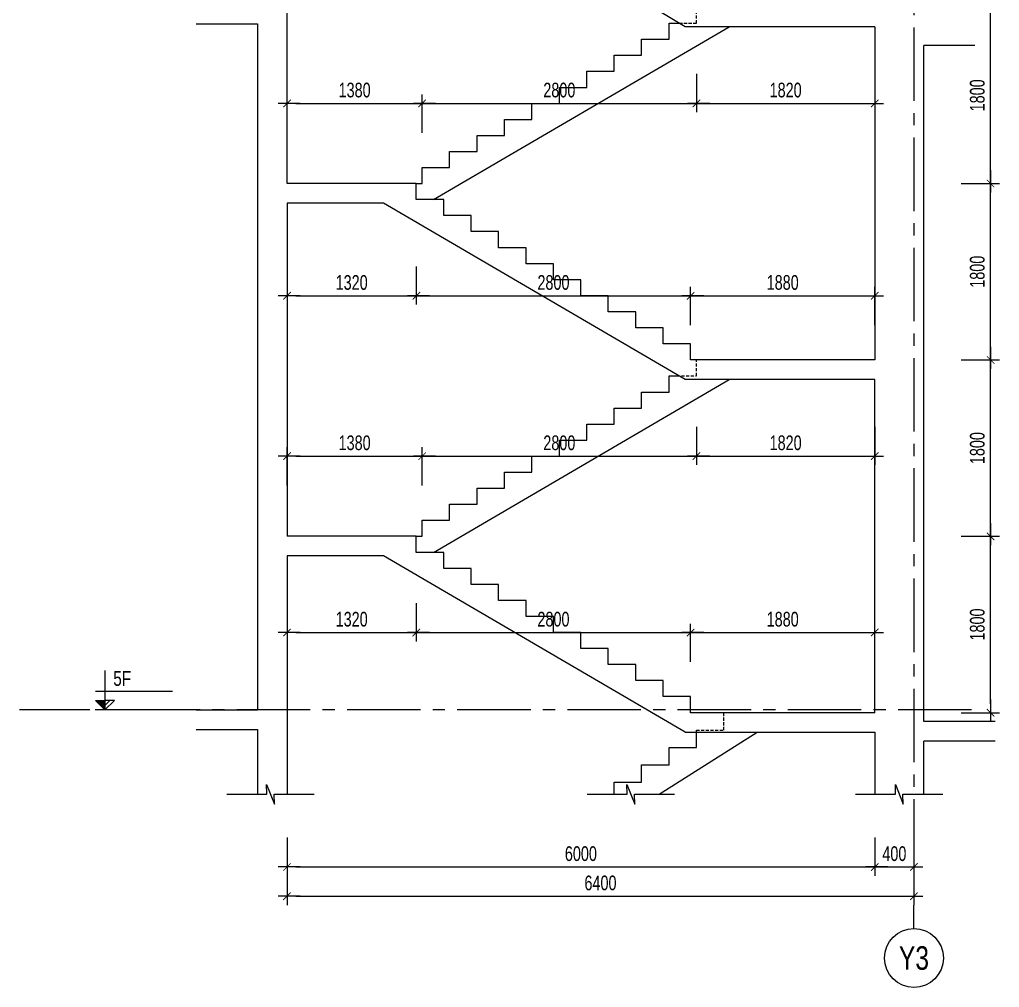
# Model space of a CAD drawing. Header units: millimetres. Extents: x -179076 to 254975, y -18667 to 296191.
# Drawn here: x 12497 to 22499, y 91944 to 101821 of the extents above; entities that cross this region are included whole.
import ezdxf
from ezdxf.enums import TextEntityAlignment as Align

# ---------------------------------------------------------------- set-up
doc = ezdxf.new("R2010")
doc.units = ezdxf.units.MM
doc.linetypes.add('CENTER2', pattern=[1.125, 0.75, -0.125, 0.125, -0.125])
doc.linetypes.add('HIDDEN2', pattern=[4.762499999999999, 3.175, -1.5875])
doc.layers.get('Defpoints').update_dxf_attribs({"color": 151, "lineweight": 9})
for name, color, linetype, lineweight in [('NDC_S_ANNO', 7, 'Continuous', 20), ('NDC_S_AXIS', 5, 'CENTER2', 13), ('NDC_S_CONTINUOUS', 3, 'Continuous', 20), ('NDC_S_DIM', 1, 'Continuous', 15), ('NDC_S_HIDDEN', 8, 'HIDDEN2', 13), ('NDC_S_SLAB', 2, 'Continuous', 20), ('NDC_S_SYMBOL', 1, 'Continuous', 15), ('NDC_S_TEXT SYMBOL', 7, 'Continuous', 20), ('NDC_S_VN TEXT', 7, 'Continuous', 20)]:
    doc.layers.add(name, color=color, linetype=linetype, lineweight=lineweight)
doc.styles.add('NDC_ANNO', font='', dxfattribs={"width": 0.8})
doc.styles.add('NDC_DIM', font='', dxfattribs={"width": 0.75})
doc.styles.get('NDC_ANNO').set_extended_font_data('Dotum')
doc.styles.get('NDC_DIM').set_extended_font_data('Dotum')
doc.dimstyles.new('NDC_dim_60', dxfattribs={"dimscale": 60, "dimtxt": 2.5, "dimasz": 1.5, "dimexe": 1.5, "dimexo": 2.5, "dimgap": 1, "dimtad": 1, "dimdec": 0, "dimzin": 0, "dimdsep": 46, "dimtxsty": 'NDC_DIM', "dimblk": 'DIMMARK', "dimcen": 0.09, "dimdle": 1.2, "dimclrd": 1, "dimclre": 1, "dimclrt": 3, "dimadec": 0, "dimazin": 0, "dimtfac": 1, "dimtdec": 0, "dimtix": 1, "dimtofl": 0, "dimtmove": 0, "dimatfit": 3, "dimfxl": 5, "dimfxlon": 1, "dimtolj": 1, "dimtzin": 0, "dimarcsym": 0})

# ---------------------------------------------------------------- blocks, each defined once
blk = doc.blocks.new('DIMMARK')
at = {"layer": 'NDC_S_DIM', "color": 1}
blk.add_line((-1.5, 0), (1, 0), dxfattribs=at)
at = {"layer": 'NDC_S_DIM', "color": 2, "const_width": 0.1}
blk.add_lwpolyline([(-0.4242640687119285, -0.4242640687119285), (0.4242640687119285, 0.4242640687119285)], dxfattribs=at)
blk = doc.blocks.new('*D2836')
at = {"layer": 'Defpoints', "color": 0, "transparency": 16777216}
for p in [(15227.01096714154, 96347.4164556198), (16547.01096714276, 96383.7800919839), (16547.01096714276, 95565.59827380447)]:
    blk.add_point(p, dxfattribs=at)
at = {"layer": 'NDC_S_DIM', "color": 1, "lineweight": -2, "transparency": 16777216}
for p, q in [((15227.01096714154, 95865.59827380447), (15227.01096714154, 95475.59827380447)), ((16547.01096714276, 95865.59827380447), (16547.01096714276, 95475.59827380447)), ((15317.01096714154, 95565.59827380447), (16457.01096714276, 95565.59827380447))]:
    blk.add_line(p, q, dxfattribs=at)
at = {"layer": 'NDC_S_DIM', "color": 1, "lineweight": -2, "transparency": 16777216, "xscale": 90, "yscale": 90, "zscale": 90, "rotation": 180}
blk.add_blockref('DIMMARK', (15227.01096714154, 95565.59827380447), dxfattribs=at)
at = {"layer": 'NDC_S_DIM', "color": 1, "lineweight": -2, "transparency": 16777216, "xscale": 90, "yscale": 90, "zscale": 90}
blk.add_blockref('DIMMARK', (16547.01096714276, 95565.59827380447), dxfattribs=at)
at = {"layer": 'NDC_S_DIM', "color": 3, "transparency": 16777216, "insert": (15887.01096714215, 95700.7000377122), "char_height": 150, "attachment_point": 5, "style": 'NDC_DIM'}
blk.add_mtext('\\A1;1320', dxfattribs=at)
blk = doc.blocks.new('*D2837')
at = {"layer": 'Defpoints', "color": 0, "transparency": 16777216}
for p in [(16547.01096714276, 96383.7800919839), (19347.0109671416, 95565.59827380447), (19347.0109671416, 94747.41645562503)]:
    blk.add_point(p, dxfattribs=at)
at = {"layer": 'NDC_S_DIM', "color": 1, "lineweight": -2, "transparency": 16777216}
for p, q in [((16547.01096714276, 95865.59827380447), (16547.01096714276, 95475.59827380447)), ((19347.0109671416, 95265.59827380447), (19347.0109671416, 95655.59827380447)), ((16637.01096714276, 95565.59827380447), (19257.0109671416, 95565.59827380447))]:
    blk.add_line(p, q, dxfattribs=at)
at = {"layer": 'NDC_S_DIM', "color": 1, "lineweight": -2, "transparency": 16777216, "xscale": 90, "yscale": 90, "zscale": 90, "rotation": 180}
blk.add_blockref('DIMMARK', (16547.01096714276, 95565.59827380447), dxfattribs=at)
at = {"layer": 'NDC_S_DIM', "color": 1, "lineweight": -2, "transparency": 16777216, "xscale": 90, "yscale": 90, "zscale": 90}
blk.add_blockref('DIMMARK', (19347.0109671416, 95565.59827380447), dxfattribs=at)
at = {"layer": 'NDC_S_DIM', "color": 3, "transparency": 16777216, "insert": (17947.01096714218, 95700.7000377122), "char_height": 150, "attachment_point": 5, "style": 'NDC_DIM'}
blk.add_mtext('\\A1;2800', dxfattribs=at)
blk = doc.blocks.new('*D2838')
at = {"layer": 'Defpoints', "color": 0, "transparency": 16777216}
for p in [(21227.01096710359, 95565.59827380447), (19347.0109671416, 94747.41645562503), (21227.01096710359, 94747.41645562503)]:
    blk.add_point(p, dxfattribs=at)
at = {"layer": 'NDC_S_DIM', "color": 1, "lineweight": -2, "transparency": 16777216}
for p, q in [((19347.0109671416, 95265.59827380447), (19347.0109671416, 95655.59827380447)), ((21227.01096710359, 95265.59827380447), (21227.01096710359, 95655.59827380447)), ((19437.0109671416, 95565.59827380447), (21137.01096710359, 95565.59827380447))]:
    blk.add_line(p, q, dxfattribs=at)
at = {"layer": 'NDC_S_DIM', "color": 1, "lineweight": -2, "transparency": 16777216, "xscale": 90, "yscale": 90, "zscale": 90, "rotation": 180}
blk.add_blockref('DIMMARK', (19347.0109671416, 95565.59827380447), dxfattribs=at)
at = {"layer": 'NDC_S_DIM', "color": 1, "lineweight": -2, "transparency": 16777216, "xscale": 90, "yscale": 90, "zscale": 90}
blk.add_blockref('DIMMARK', (21227.01096710359, 95565.59827380447), dxfattribs=at)
at = {"layer": 'NDC_S_DIM', "color": 3, "transparency": 16777216, "insert": (20287.01096712259, 95700.7000377122), "char_height": 150, "attachment_point": 5, "style": 'NDC_DIM'}
blk.add_mtext('\\A1;1880', dxfattribs=at)
blk = doc.blocks.new('*D2839')
at = {"layer": 'Defpoints', "color": 0, "transparency": 16777216}
for p in [(16607.01096714276, 97365.59827379958), (15227.01096714154, 96547.4164556198), (16607.01096714276, 96547.4164556198)]:
    blk.add_point(p, dxfattribs=at)
at = {"layer": 'NDC_S_DIM', "color": 1, "lineweight": -2, "transparency": 16777216}
for p, q in [((15227.01096714154, 97065.59827379958), (15227.01096714154, 97455.59827379958)), ((16607.01096714276, 97065.59827379958), (16607.01096714276, 97455.59827379958)), ((15317.01096714154, 97365.59827379958), (16517.01096714276, 97365.59827379958))]:
    blk.add_line(p, q, dxfattribs=at)
at = {"layer": 'NDC_S_DIM', "color": 1, "lineweight": -2, "transparency": 16777216, "xscale": 90, "yscale": 90, "zscale": 90, "rotation": 180}
blk.add_blockref('DIMMARK', (15227.01096714154, 97365.59827379958), dxfattribs=at)
at = {"layer": 'NDC_S_DIM', "color": 1, "lineweight": -2, "transparency": 16777216, "xscale": 90, "yscale": 90, "zscale": 90}
blk.add_blockref('DIMMARK', (16607.01096714276, 97365.59827379958), dxfattribs=at)
at = {"layer": 'NDC_S_DIM', "color": 3, "transparency": 16777216, "insert": (15917.01096714215, 97500.70003770731), "char_height": 150, "attachment_point": 5, "style": 'NDC_DIM'}
blk.add_mtext('\\A1;1380', dxfattribs=at)
blk = doc.blocks.new('*D2840')
at = {"layer": 'Defpoints', "color": 0, "transparency": 16777216}
for p in [(19407.01096714171, 98183.78009197902), (19407.01096714171, 97365.59827379958), (16607.01096714276, 96547.4164556198)]:
    blk.add_point(p, dxfattribs=at)
at = {"layer": 'NDC_S_DIM', "color": 1, "lineweight": -2, "transparency": 16777216}
for p, q in [((19407.01096714171, 97665.59827379958), (19407.01096714171, 97275.59827379958)), ((16607.01096714276, 97065.59827379958), (16607.01096714276, 97455.59827379958)), ((16697.01096714276, 97365.59827379958), (19317.01096714171, 97365.59827379958))]:
    blk.add_line(p, q, dxfattribs=at)
at = {"layer": 'NDC_S_DIM', "color": 1, "lineweight": -2, "transparency": 16777216, "xscale": 90, "yscale": 90, "zscale": 90, "rotation": 180}
blk.add_blockref('DIMMARK', (16607.01096714276, 97365.59827379958), dxfattribs=at)
at = {"layer": 'NDC_S_DIM', "color": 1, "lineweight": -2, "transparency": 16777216, "xscale": 90, "yscale": 90, "zscale": 90}
blk.add_blockref('DIMMARK', (19407.01096714171, 97365.59827379958), dxfattribs=at)
at = {"layer": 'NDC_S_DIM', "color": 3, "transparency": 16777216, "insert": (18007.01096714224, 97500.70003770731), "char_height": 150, "attachment_point": 5, "style": 'NDC_DIM'}
blk.add_mtext('\\A1;2800', dxfattribs=at)
blk = doc.blocks.new('*D2841')
at = {"layer": 'Defpoints', "color": 0, "transparency": 16777216}
for p in [(19407.01096714171, 98183.78009197902), (21227.01096710359, 98147.41645561549), (21227.01096710359, 97365.59827379958)]:
    blk.add_point(p, dxfattribs=at)
at = {"layer": 'NDC_S_DIM', "color": 1, "lineweight": -2, "transparency": 16777216}
for p, q in [((19407.01096714171, 97665.59827379958), (19407.01096714171, 97275.59827379958)), ((21227.01096710359, 97665.59827379958), (21227.01096710359, 97275.59827379958)), ((19497.01096714171, 97365.59827379958), (21137.01096710359, 97365.59827379958))]:
    blk.add_line(p, q, dxfattribs=at)
at = {"layer": 'NDC_S_DIM', "color": 1, "lineweight": -2, "transparency": 16777216, "xscale": 90, "yscale": 90, "zscale": 90, "rotation": 180}
blk.add_blockref('DIMMARK', (19407.01096714171, 97365.59827379958), dxfattribs=at)
at = {"layer": 'NDC_S_DIM', "color": 1, "lineweight": -2, "transparency": 16777216, "xscale": 90, "yscale": 90, "zscale": 90}
blk.add_blockref('DIMMARK', (21227.01096710359, 97365.59827379958), dxfattribs=at)
at = {"layer": 'NDC_S_DIM', "color": 3, "transparency": 16777216, "insert": (20317.01096712265, 97500.70003770731), "char_height": 150, "attachment_point": 5, "style": 'NDC_DIM'}
blk.add_mtext('\\A1;1820', dxfattribs=at)
blk = doc.blocks.new('*D2842')
at = {"layer": 'Defpoints', "color": 0, "transparency": 16777216}
for p in [(15227.01096714154, 100147.4164556102), (16547.01096714276, 100147.4164556102), (16547.01096714276, 99001.96191015904)]:
    blk.add_point(p, dxfattribs=at)
at = {"layer": 'NDC_S_DIM', "color": 1, "lineweight": -2, "transparency": 16777216}
for p, q in [((15227.01096714154, 99301.96191015904), (15227.01096714154, 98911.96191015904)), ((16547.01096714276, 99301.96191015904), (16547.01096714276, 98911.96191015904)), ((15317.01096714154, 99001.96191015904), (16457.01096714276, 99001.96191015904))]:
    blk.add_line(p, q, dxfattribs=at)
at = {"layer": 'NDC_S_DIM', "color": 1, "lineweight": -2, "transparency": 16777216, "xscale": 90, "yscale": 90, "zscale": 90, "rotation": 180}
blk.add_blockref('DIMMARK', (15227.01096714154, 99001.96191015904), dxfattribs=at)
at = {"layer": 'NDC_S_DIM', "color": 1, "lineweight": -2, "transparency": 16777216, "xscale": 90, "yscale": 90, "zscale": 90}
blk.add_blockref('DIMMARK', (16547.01096714276, 99001.96191015904), dxfattribs=at)
at = {"layer": 'NDC_S_DIM', "color": 3, "transparency": 16777216, "insert": (15887.01096714215, 99137.06367406677), "char_height": 150, "attachment_point": 5, "style": 'NDC_DIM'}
blk.add_mtext('\\A1;1320', dxfattribs=at)
blk = doc.blocks.new('*D2843')
at = {"layer": 'Defpoints', "color": 0, "transparency": 16777216}
for p in [(16547.01096714276, 100147.4164556102), (19347.0109671416, 99001.96191015904), (19347.0109671416, 98347.41645561549)]:
    blk.add_point(p, dxfattribs=at)
at = {"layer": 'NDC_S_DIM', "color": 1, "lineweight": -2, "transparency": 16777216}
for p, q in [((16547.01096714276, 99301.96191015904), (16547.01096714276, 98911.96191015904)), ((19347.0109671416, 98701.96191015904), (19347.0109671416, 99091.96191015904)), ((16637.01096714276, 99001.96191015904), (19257.0109671416, 99001.96191015904))]:
    blk.add_line(p, q, dxfattribs=at)
at = {"layer": 'NDC_S_DIM', "color": 1, "lineweight": -2, "transparency": 16777216, "xscale": 90, "yscale": 90, "zscale": 90, "rotation": 180}
blk.add_blockref('DIMMARK', (16547.01096714276, 99001.96191015904), dxfattribs=at)
at = {"layer": 'NDC_S_DIM', "color": 1, "lineweight": -2, "transparency": 16777216, "xscale": 90, "yscale": 90, "zscale": 90}
blk.add_blockref('DIMMARK', (19347.0109671416, 99001.96191015904), dxfattribs=at)
at = {"layer": 'NDC_S_DIM', "color": 3, "transparency": 16777216, "insert": (17947.01096714218, 99137.06367406677), "char_height": 150, "attachment_point": 5, "style": 'NDC_DIM'}
blk.add_mtext('\\A1;2800', dxfattribs=at)
blk = doc.blocks.new('*D2844')
at = {"layer": 'Defpoints', "color": 0, "transparency": 16777216}
for p in [(21227.01096710359, 99001.96191015904), (19347.0109671416, 98347.41645561549), (21227.01096710359, 98347.41645561549)]:
    blk.add_point(p, dxfattribs=at)
at = {"layer": 'NDC_S_DIM', "color": 1, "lineweight": -2, "transparency": 16777216}
for p, q in [((19347.0109671416, 98701.96191015904), (19347.0109671416, 99091.96191015904)), ((21227.01096710359, 98701.96191015904), (21227.01096710359, 99091.96191015904)), ((19437.0109671416, 99001.96191015904), (21137.01096710359, 99001.96191015904))]:
    blk.add_line(p, q, dxfattribs=at)
at = {"layer": 'NDC_S_DIM', "color": 1, "lineweight": -2, "transparency": 16777216, "xscale": 90, "yscale": 90, "zscale": 90, "rotation": 180}
blk.add_blockref('DIMMARK', (19347.0109671416, 99001.96191015904), dxfattribs=at)
at = {"layer": 'NDC_S_DIM', "color": 1, "lineweight": -2, "transparency": 16777216, "xscale": 90, "yscale": 90, "zscale": 90}
blk.add_blockref('DIMMARK', (21227.01096710359, 99001.96191015904), dxfattribs=at)
at = {"layer": 'NDC_S_DIM', "color": 3, "transparency": 16777216, "insert": (20287.01096712259, 99137.06367406677), "char_height": 150, "attachment_point": 5, "style": 'NDC_DIM'}
blk.add_mtext('\\A1;1880', dxfattribs=at)
blk = doc.blocks.new('*D2845')
at = {"layer": 'Defpoints', "color": 0, "transparency": 16777216}
for p in [(16607.01096714276, 100965.5982737903), (15227.01096714154, 100147.4164556102), (16607.01096714276, 100147.4164556102)]:
    blk.add_point(p, dxfattribs=at)
at = {"layer": 'NDC_S_DIM', "color": 1, "lineweight": -2, "transparency": 16777216}
for p, q in [((15227.01096714154, 100665.5982737903), (15227.01096714154, 101055.5982737903)), ((16607.01096714276, 100665.5982737903), (16607.01096714276, 101055.5982737903)), ((15317.01096714154, 100965.5982737903), (16517.01096714276, 100965.5982737903))]:
    blk.add_line(p, q, dxfattribs=at)
at = {"layer": 'NDC_S_DIM', "color": 1, "lineweight": -2, "transparency": 16777216, "xscale": 90, "yscale": 90, "zscale": 90, "rotation": 180}
blk.add_blockref('DIMMARK', (15227.01096714154, 100965.5982737903), dxfattribs=at)
at = {"layer": 'NDC_S_DIM', "color": 1, "lineweight": -2, "transparency": 16777216, "xscale": 90, "yscale": 90, "zscale": 90}
blk.add_blockref('DIMMARK', (16607.01096714276, 100965.5982737903), dxfattribs=at)
at = {"layer": 'NDC_S_DIM', "color": 3, "transparency": 16777216, "insert": (15917.01096714215, 101100.700037698), "char_height": 150, "attachment_point": 5, "style": 'NDC_DIM'}
blk.add_mtext('\\A1;1380', dxfattribs=at)
blk = doc.blocks.new('*D2846')
at = {"layer": 'Defpoints', "color": 0, "transparency": 16777216}
for p in [(19407.01096714171, 101783.7800919697), (19407.01096714171, 100965.5982737903), (16607.01096714276, 100147.4164556102)]:
    blk.add_point(p, dxfattribs=at)
at = {"layer": 'NDC_S_DIM', "color": 1, "lineweight": -2, "transparency": 16777216}
for p, q in [((19407.01096714171, 101265.5982737903), (19407.01096714171, 100875.5982737903)), ((16607.01096714276, 100665.5982737903), (16607.01096714276, 101055.5982737903)), ((16697.01096714276, 100965.5982737903), (19317.01096714171, 100965.5982737903))]:
    blk.add_line(p, q, dxfattribs=at)
at = {"layer": 'NDC_S_DIM', "color": 1, "lineweight": -2, "transparency": 16777216, "xscale": 90, "yscale": 90, "zscale": 90, "rotation": 180}
blk.add_blockref('DIMMARK', (16607.01096714276, 100965.5982737903), dxfattribs=at)
at = {"layer": 'NDC_S_DIM', "color": 1, "lineweight": -2, "transparency": 16777216, "xscale": 90, "yscale": 90, "zscale": 90}
blk.add_blockref('DIMMARK', (19407.01096714171, 100965.5982737903), dxfattribs=at)
at = {"layer": 'NDC_S_DIM', "color": 3, "transparency": 16777216, "insert": (18007.01096714224, 101100.700037698), "char_height": 150, "attachment_point": 5, "style": 'NDC_DIM'}
blk.add_mtext('\\A1;2800', dxfattribs=at)
blk = doc.blocks.new('*D2847')
at = {"layer": 'Defpoints', "color": 0, "transparency": 16777216}
for p in [(19407.01096714171, 101783.7800919697), (21227.01096710359, 101747.4164555738), (21227.01096710359, 100965.5982737903)]:
    blk.add_point(p, dxfattribs=at)
at = {"layer": 'NDC_S_DIM', "color": 1, "lineweight": -2, "transparency": 16777216}
for p, q in [((19407.01096714171, 101265.5982737903), (19407.01096714171, 100875.5982737903)), ((21227.01096710359, 101265.5982737903), (21227.01096710359, 100875.5982737903)), ((19497.01096714171, 100965.5982737903), (21137.01096710359, 100965.5982737903))]:
    blk.add_line(p, q, dxfattribs=at)
at = {"layer": 'NDC_S_DIM', "color": 1, "lineweight": -2, "transparency": 16777216, "xscale": 90, "yscale": 90, "zscale": 90, "rotation": 180}
blk.add_blockref('DIMMARK', (19407.01096714171, 100965.5982737903), dxfattribs=at)
at = {"layer": 'NDC_S_DIM', "color": 1, "lineweight": -2, "transparency": 16777216, "xscale": 90, "yscale": 90, "zscale": 90}
blk.add_blockref('DIMMARK', (21227.01096710359, 100965.5982737903), dxfattribs=at)
at = {"layer": 'NDC_S_DIM', "color": 3, "transparency": 16777216, "insert": (20317.01096712265, 101100.700037698), "char_height": 150, "attachment_point": 5, "style": 'NDC_DIM'}
blk.add_mtext('\\A1;1820', dxfattribs=at)
blk = doc.blocks.new('kata_block_CT')
at = {"layer": 'NDC_S_ANNO'}
blk.add_hatch(color=3, dxfattribs=at).paths.add_polyline_path([(0, 1.596954857557648), (-1.612010908633238, 1.596954857557648), (0, 0)])
at = {"layer": 'NDC_S_ANNO', "ltscale": 50}
h = blk.add_hatch(dxfattribs=at)
h.set_pattern_fill('ANSI31', color=256, scale=1.406250541793835, style=0)
h.set_pattern_definition([(45.00000000000001, (0, 5.456968210637569e-12), (-3.157122508925224, 3.157122508925225), [])])
h.paths.add_polyline_path([(0, 1.596954857557648), (0, 0), (1.612010908924276, 1.596954857557648)])
for p, q in [((-1.592704896858777, 3.140833880479477), (11.46947077315417, 3.140833880479477)), ((11.56125648126181, 5.456968210637569e-12), (-1.63869572513795, 5.456968210637569e-12))]:
    blk.add_line(p, q, dxfattribs=at)
for points in [[(0, 6.69495074864426), (0, 0)], [(0, 0), (-1.612010908924276, 1.596954857557648), (0, 1.596954857557648)], [(0, 0), (1.612010908924276, 1.596954857557648), (0, 1.596954857557648)]]:
    blk.add_lwpolyline(points, dxfattribs=at)
at = {"layer": 'NDC_S_ANNO', "color": 8, "ltscale": 50}
blk.add_lwpolyline([(0, 0), (-1.612010908633238, 1.596954857557648), (0, 1.596954857557648)], dxfattribs=at)
at = {"layer": 'NDC_S_TEXT SYMBOL', "color": 3, "style": 'NDC_ANNO', "width": 0.8}
blk.add_attdef('CT', (1.409564409346785, 4.068271311703938), '', height=2.5, dxfattribs=at)
blk = doc.blocks.new('*D2819')
at = {"layer": 'Defpoints', "color": 0, "transparency": 16777216}
for p in [(15227.01096714154, 94427.41645475762), (21227.01096710359, 94427.41645475739), (21227.01096710359, 93172.77830454701)]:
    blk.add_point(p, dxfattribs=at)
at = {"layer": 'NDC_S_DIM', "color": 1, "lineweight": -2, "transparency": 16777216}
for p, q in [((15227.01096714154, 93472.77830454701), (15227.01096714154, 93082.77830454701)), ((21227.01096710359, 93472.77830454701), (21227.01096710359, 93082.77830454701)), ((15317.01096714154, 93172.77830454701), (21137.01096710359, 93172.77830454701))]:
    blk.add_line(p, q, dxfattribs=at)
at = {"layer": 'NDC_S_DIM', "color": 1, "lineweight": -2, "transparency": 16777216, "xscale": 90, "yscale": 90, "zscale": 90, "rotation": 180}
blk.add_blockref('DIMMARK', (15227.01096714154, 93172.77830454701), dxfattribs=at)
at = {"layer": 'NDC_S_DIM', "color": 1, "lineweight": -2, "transparency": 16777216, "xscale": 90, "yscale": 90, "zscale": 90}
blk.add_blockref('DIMMARK', (21227.01096710359, 93172.77830454701), dxfattribs=at)
at = {"layer": 'NDC_S_DIM', "color": 3, "transparency": 16777216, "insert": (18227.01096712256, 93307.88006845475), "char_height": 150, "attachment_point": 5, "style": 'NDC_DIM'}
blk.add_mtext('\\A1;6000', dxfattribs=at)
blk = doc.blocks.new('*D2820')
at = {"layer": 'Defpoints', "color": 0, "transparency": 16777216}
for p in [(21627.01096711919, 94777.41645562468), (21227.01096710359, 94427.41645475739), (21627.01096711919, 93172.77830454701)]:
    blk.add_point(p, dxfattribs=at)
at = {"layer": 'NDC_S_DIM', "color": 1, "lineweight": -2, "transparency": 16777216}
for p, q in [((21227.01096710359, 93472.77830454701), (21227.01096710359, 93082.77830454701)), ((21627.01096711919, 93472.77830454701), (21627.01096711919, 93082.77830454701)), ((21317.01096710359, 93172.77830454701), (21537.01096711919, 93172.77830454701))]:
    blk.add_line(p, q, dxfattribs=at)
at = {"layer": 'NDC_S_DIM', "color": 1, "lineweight": -2, "transparency": 16777216, "xscale": 90, "yscale": 90, "zscale": 90, "rotation": 180}
blk.add_blockref('DIMMARK', (21227.01096710359, 93172.77830454701), dxfattribs=at)
at = {"layer": 'NDC_S_DIM', "color": 1, "lineweight": -2, "transparency": 16777216, "xscale": 90, "yscale": 90, "zscale": 90}
blk.add_blockref('DIMMARK', (21627.01096711919, 93172.77830454701), dxfattribs=at)
at = {"layer": 'NDC_S_DIM', "color": 3, "transparency": 16777216, "insert": (21427.01096711139, 93307.88006845475), "char_height": 150, "attachment_point": 5, "style": 'NDC_DIM'}
blk.add_mtext('\\A1;400', dxfattribs=at)
blk = doc.blocks.new('*D2821')
at = {"layer": 'Defpoints', "color": 0, "transparency": 16777216}
for p in [(21627.01096711919, 94777.41645562468), (15227.01096714154, 94427.41645475774), (21627.01096711919, 92873.99036038265)]:
    blk.add_point(p, dxfattribs=at)
at = {"layer": 'NDC_S_DIM', "color": 1, "lineweight": -2, "transparency": 16777216}
for p, q in [((15227.01096714154, 93173.99036038265), (15227.01096714154, 92783.99036038265)), ((21627.01096711919, 93173.99036038265), (21627.01096711919, 92783.99036038265)), ((15317.01096714154, 92873.99036038265), (21537.01096711919, 92873.99036038265))]:
    blk.add_line(p, q, dxfattribs=at)
at = {"layer": 'NDC_S_DIM', "color": 1, "lineweight": -2, "transparency": 16777216, "xscale": 90, "yscale": 90, "zscale": 90, "rotation": 180}
blk.add_blockref('DIMMARK', (15227.01096714154, 92873.99036038265), dxfattribs=at)
at = {"layer": 'NDC_S_DIM', "color": 1, "lineweight": -2, "transparency": 16777216, "xscale": 90, "yscale": 90, "zscale": 90}
blk.add_blockref('DIMMARK', (21627.01096711919, 92873.99036038265), dxfattribs=at)
at = {"layer": 'NDC_S_DIM', "color": 3, "transparency": 16777216, "insert": (18427.01096713036, 93009.09212429039), "char_height": 150, "attachment_point": 5, "style": 'NDC_DIM'}
blk.add_mtext('\\A1;6400', dxfattribs=at)
blk = doc.blocks.new('*U187')
at = {"layer": 'NDC_S_SYMBOL'}
blk.add_line((3.061616997868383e-16, 5), (4.286263797015736e-16, 9), dxfattribs=at)
blk.add_circle((0, 0), 5, dxfattribs=at)
at = {"layer": 'NDC_S_TEXT SYMBOL', "color": 7, "style": 'NDC_ANNO', "width": 0.8}
blk.add_attdef('GRID', text='', height=4, dxfattribs=at).set_placement((0, 0), align=Align.MIDDLE)
blk = doc.blocks.new('*D3046')
at = {"layer": 'Defpoints', "color": 0, "transparency": 16777216}
for p in [(16607.01096714277, 96547.41645561982), (22409.38069541613, 96547.41645561982), (21227.01096709469, 94747.41645562506)]:
    blk.add_point(p, dxfattribs=at)
at = {"layer": 'NDC_S_DIM', "color": 1, "lineweight": -2, "transparency": 16777216}
for p, q in [((22109.38069541613, 96547.41645561982), (22499.38069541613, 96547.41645561982)), ((22409.38069541613, 94837.41645562506), (22409.38069541613, 96457.41645561982)), ((22109.38069541613, 94747.41645562506), (22499.38069541613, 94747.41645562506))]:
    blk.add_line(p, q, dxfattribs=at)
at = {"layer": 'NDC_S_DIM', "color": 1, "lineweight": -2, "transparency": 16777216, "xscale": 90, "yscale": 90, "zscale": 90}
for p, rotation in [((22409.38069541613, 96547.41645561982), 90), ((22409.38069541613, 94747.41645562506), 270)]:
    blk.add_blockref('DIMMARK', p, dxfattribs=dict(at, rotation=rotation))
at = {"layer": 'NDC_S_DIM', "color": 3, "transparency": 16777216, "insert": (22274.27893150843, 95647.41645562243), "char_height": 150, "attachment_point": 5, "rotation": 90, "style": 'NDC_DIM'}
blk.add_mtext('\\A1;1800', dxfattribs=at)
blk = doc.blocks.new('*D3047')
at = {"layer": 'Defpoints', "color": 0, "transparency": 16777216}
for p in [(19347.01096714161, 98347.41645561554), (22409.38069541614, 98347.41645561554), (16607.01096714277, 96547.41645561982)]:
    blk.add_point(p, dxfattribs=at)
at = {"layer": 'NDC_S_DIM', "color": 1, "lineweight": -2, "transparency": 16777216}
for p, q in [((22109.38069541614, 98347.41645561554), (22499.38069541614, 98347.41645561554)), ((22409.38069541614, 96637.41645561982), (22409.38069541614, 98257.41645561553)), ((22109.38069541614, 96547.41645561982), (22499.38069541614, 96547.41645561982))]:
    blk.add_line(p, q, dxfattribs=at)
at = {"layer": 'NDC_S_DIM', "color": 1, "lineweight": -2, "transparency": 16777216, "xscale": 90, "yscale": 90, "zscale": 90}
for p, rotation in [((22409.38069541614, 98347.41645561554), 90), ((22409.38069541614, 96547.41645561982), 270)]:
    blk.add_blockref('DIMMARK', p, dxfattribs=dict(at, rotation=rotation))
at = {"layer": 'NDC_S_DIM', "color": 3, "transparency": 16777216, "insert": (22274.27893150843, 97447.41645561767), "char_height": 150, "attachment_point": 5, "rotation": 90, "style": 'NDC_DIM'}
blk.add_mtext('\\A1;1800', dxfattribs=at)
blk = doc.blocks.new('*D3048')
at = {"layer": 'Defpoints', "color": 0, "transparency": 16777216}
for p in [(16607.01096714277, 100147.4164556103), (22409.38069541615, 100147.4164556103), (19347.01096714161, 98347.41645561554)]:
    blk.add_point(p, dxfattribs=at)
at = {"layer": 'NDC_S_DIM', "color": 1, "lineweight": -2, "transparency": 16777216}
for p, q in [((22109.38069541615, 100147.4164556103), (22499.38069541615, 100147.4164556103)), ((22409.38069541615, 98437.41645561554), (22409.38069541615, 100057.4164556103)), ((22109.38069541615, 98347.41645561554), (22499.38069541615, 98347.41645561554))]:
    blk.add_line(p, q, dxfattribs=at)
at = {"layer": 'NDC_S_DIM', "color": 1, "lineweight": -2, "transparency": 16777216, "xscale": 90, "yscale": 90, "zscale": 90}
for p, rotation in [((22409.38069541615, 100147.4164556103), 90), ((22409.38069541615, 98347.41645561554), 270)]:
    blk.add_blockref('DIMMARK', p, dxfattribs=dict(at, rotation=rotation))
at = {"layer": 'NDC_S_DIM', "color": 3, "transparency": 16777216, "insert": (22274.27893150844, 99247.4164556129), "char_height": 150, "attachment_point": 5, "rotation": 90, "style": 'NDC_DIM'}
blk.add_mtext('\\A1;1800', dxfattribs=at)
blk = doc.blocks.new('*D3049')
at = {"layer": 'Defpoints', "color": 0, "transparency": 16777216}
for p in [(19347.01096714155, 101947.4164555739), (22409.38069541616, 101947.4164555739), (16607.01096714277, 100147.4164556103)]:
    blk.add_point(p, dxfattribs=at)
at = {"layer": 'NDC_S_DIM', "color": 1, "lineweight": -2, "transparency": 16777216}
for p, q in [((22109.38069541616, 101947.4164555739), (22499.38069541616, 101947.4164555739)), ((22409.38069541616, 100237.4164556103), (22409.38069541616, 101857.4164555739)), ((22109.38069541616, 100147.4164556103), (22499.38069541616, 100147.4164556103))]:
    blk.add_line(p, q, dxfattribs=at)
at = {"layer": 'NDC_S_DIM', "color": 1, "lineweight": -2, "transparency": 16777216, "xscale": 90, "yscale": 90, "zscale": 90}
for p, rotation in [((22409.38069541616, 101947.4164555739), 90), ((22409.38069541616, 100147.4164556103), 270)]:
    blk.add_blockref('DIMMARK', p, dxfattribs=dict(at, rotation=rotation))
at = {"layer": 'NDC_S_DIM', "color": 3, "transparency": 16777216, "insert": (22274.27893150845, 101047.4164555921), "char_height": 150, "attachment_point": 5, "rotation": 90, "style": 'NDC_DIM'}
blk.add_mtext('\\A1;1800', dxfattribs=at)

msp = doc.modelspace()

# ---------------------------------------------------------------- linework, layer by layer
at = {"layer": 'NDC_S_AXIS', "ltscale": 1000}
for p, q in [((21627.01096711919, 121991.6340551624), (21627.01096711919, 93024.02578586101)), ((22214.46754259214, 94777.41645562468), (12497.14982337731, 94777.41645562468))]:
    msp.add_line(p, q, dxfattribs=at)
at = {"layer": 'NDC_S_CONTINUOUS'}
for p, q in [((16723.38963632489, 99983.78009197436), (19741.16741404665, 101747.4164555737)), ((16723.3896363253, 96383.7800919839), (19741.16741410241, 98147.41645561549)), ((19025.55361470414, 93915.35913750838), (20024.9477741706, 94547.41645562515))]:
    msp.add_line(p, q, dxfattribs=at)
for points in [[(16547.01096714276, 100147.4164556102), (16607.01096714276, 100147.4164556102), (16607.01096714276, 100311.0528192467), (16887.01096714264, 100311.0528192467), (16887.01096714264, 100474.6891828826), (17167.01096714253, 100474.6891828826), (17167.01096714253, 100638.3255465185), (17447.01096714241, 100638.3255465185), (17447.01096714241, 100801.9619101544), (17727.01096714229, 100801.9619101544), (17727.01096714229, 100965.5982737903), (18007.01096714218, 100965.5982737903), (18007.01096714218, 101129.2346374262), (18287.01096714206, 101129.2346374262), (18287.01096714206, 101292.871001062), (18567.01096714195, 101292.871001062), (18567.01096714195, 101456.5073646979), (18847.01096714183, 101456.5073646979), (18847.01096714183, 101620.1437283338), (19127.01096714171, 101620.1437283338), (19127.01096714171, 101783.7800919697), (19231.02223540831, 101783.7800919697)], [(16547.01096714276, 96547.4164556198), (16607.01096714276, 96547.4164556198), (16607.01096714276, 96711.05281925603), (16887.01096714264, 96711.05281925603), (16887.01096714264, 96874.68918289192), (17167.01096714253, 96874.68918289192), (17167.01096714253, 97038.3255465278), (17447.01096714241, 97038.3255465278), (17447.01096714241, 97201.96191016369), (17727.01096714229, 97201.96191016369), (17727.01096714229, 97365.59827379958), (18007.01096714218, 97365.59827379958), (18007.01096714218, 97529.23463743547), (18287.01096714206, 97529.23463743547), (18287.01096714206, 97692.87100107135), (18567.01096714195, 97692.87100107135), (18567.01096714195, 97856.50736470724), (18847.01096714183, 97856.50736470724), (18847.01096714183, 98020.14372834313), (19127.01096714171, 98020.14372834313), (19127.01096714171, 98183.78009197902), (19230.63229795947, 98183.78009197902)], [(18567.01096718199, 93915.35913750838), (18567.01096718199, 94039.08312228933), (18847.01096718199, 94039.08312228933), (18847.01096718199, 94216.16645562317), (19127.01096718199, 94216.16645562317), (19127.01096718199, 94393.24978895701), (19407.01096718199, 94393.24978895701), (19407.01096718199, 94547.41645562503)]]:
    msp.add_lwpolyline(points, dxfattribs=at)
at = {"layer": 'NDC_S_HIDDEN', "ltscale": 10}
for points in [[(19231.02223540831, 101783.7800919697), (19407.01096714171, 101783.7800919697), (19407.01096714171, 101947.4164556062)], [(19252.83886603778, 98183.78009197902), (19407.01096714171, 98183.78009197902), (19407.01096714171, 98347.41645561549)], [(19407.01096718199, 94547.41645562503), (19407.01096718199, 94570.33312229085), (19687.01096718199, 94570.33312229085), (19687.01096718199, 94747.41645562503)]]:
    msp.add_lwpolyline(points, dxfattribs=at)
at = {"layer": 'NDC_S_SLAB'}
for p, q in [((19291.56277600047, 101747.4164555738), (16211.56277608679, 103597.4164555858)), ((14299.72709993965, 101777.4164556062), (14927.01096714154, 101777.4164556062)), ((14927.01096714154, 101777.4164556062), (14927.01096714154, 94777.41645562468)), ((21227.01096710359, 101747.4164555738), (19291.56277600047, 101747.4164555738)), ((15227.01096714154, 96347.4164556198), (15227.01096714154, 93915.35913750838)), ((14299.72710001032, 94777.41645562468), (14927.01096720463, 94777.41645562468)), ((22457.68795859458, 94657.41645562247), (21727.01096711919, 94657.41645562247)), ((14299.72710001032, 94577.41645562468), (14927.01096720463, 94577.41645562468)), ((14927.01096714154, 94577.41645562457), (14927.01096714154, 93915.35913750838)), ((21727.01096711919, 93915.35913760151), (21727.01096711919, 94457.41645562247)), ((22377.01096710225, 94457.41645562247), (21727.01096711919, 94457.41645562247))]:
    msp.add_line(p, q, dxfattribs=at)
for points in [[(21227.01096710359, 101747.4164555738), (21227.01096710359, 98347.41645561549), (19347.0109671416, 98347.41645561549), (19347.0109671416, 98511.05281925137), (19067.01096714171, 98511.05281925137), (19067.01096714171, 98674.68918288726), (18787.01096714183, 98674.68918288726), (18787.01096714183, 98838.32554652315), (18507.01096714195, 98838.32554652315), (18507.01096714195, 99001.96191015904), (18227.01096714206, 99001.96191015904), (18227.01096714206, 99165.59827379492), (17947.01096714218, 99165.59827379492), (17947.01096714218, 99329.23463743081), (17667.01096714229, 99329.23463743081), (17667.01096714229, 99492.8710010667), (17387.01096714241, 99492.8710010667), (17387.01096714241, 99656.50736470259), (17107.01096714253, 99656.50736470259), (17107.01096714253, 99820.14372833847), (16827.01096714264, 99820.14372833847), (16827.01096714264, 99983.78009197436), (16547.01096714276, 99983.78009197436), (16547.01096714276, 100147.4164556102), (15227.01096714154, 100147.4164556102), (15227.01096714154, 101977.4164556062)], [(21727.01096711919, 94657.41645562247), (21727.01096711919, 101557.4164533617)], [(22247.0481325417, 101557.4164533617), (21727.01096711919, 101557.4164533617)], [(21227.01096710359, 94747.41645562503), (21227.01096710359, 98147.41645561549), (19292.85452018166, 98147.41645561549), (16212.85452018294, 99947.41645561025), (15227.01096714154, 99947.41645561025), (15227.01096714154, 96547.4164556198)], [(21227.01096709468, 94747.41645562503), (19347.0109671416, 94747.41645562503), (19347.0109671416, 94911.05281926092), (19067.01096714171, 94911.05281926092), (19067.01096714171, 95074.68918289681), (18787.01096714183, 95074.68918289681), (18787.01096714183, 95238.3255465327), (18507.01096714195, 95238.3255465327), (18507.01096714195, 95401.96191016858), (18227.01096714206, 95401.96191016858), (18227.01096714206, 95565.59827380447), (17947.01096714218, 95565.59827380447), (17947.01096714218, 95729.23463744036), (17667.01096714229, 95729.23463744036), (17667.01096714229, 95892.87100107624), (17387.01096714241, 95892.87100107624), (17387.01096714241, 96056.50736471213), (17107.01096714253, 96056.50736471213), (17107.01096714253, 96220.14372834802), (16827.01096714264, 96220.14372834802), (16827.01096714264, 96383.7800919839), (16547.01096714276, 96383.7800919839), (16547.01096714276, 96547.4164556198), (15227.01096714154, 96547.4164556198)], [(19292.85452018166, 94547.41645562503), (16212.85452018294, 96347.4164556198), (15227.01096714154, 96347.4164556198)], [(19292.85452018166, 94547.41645562503), (21227.01096710359, 94547.41645562503), (21227.01096710359, 93915.35913760151)], [(22457.68795859458, 94457.41645562247), (22377.01096710225, 94457.41645562247), (22377.01096710225, 94457.41645562247)]]:
    msp.add_lwpolyline(points, dxfattribs=at)
at = {"layer": 'NDC_S_SYMBOL'}
for points in [[(14611.41812741692, 93915.35913750838), (15021.0346889075, 93915.35913750838), (15018.86077600979, 94015.35913750838), (15098.86077645683, 93815.35913732211), (15096.68686318659, 93915.35913750838), (15502.97238294809, 93915.35913750838)], [(18290.01847398042, 93915.35913750838), (18699.635035471, 93915.35913750838), (18697.46112257329, 94015.35913750838), (18777.46112302033, 93815.35913732211), (18775.28720975009, 93915.35913750838), (19181.57272951159, 93915.35913750838)], [(21029.568318295, 93915.35913760151), (21439.18487978557, 93915.35913760151), (21437.01096688787, 94015.35913760151), (21517.0109673349, 93815.35913741525), (21514.83705406467, 93915.35913760151), (21921.12257382617, 93915.35913760151)]]:
    msp.add_lwpolyline(points, dxfattribs=at)

# ---------------------------------------------------------------- block references
at = {"layer": 'NDC_S_AXIS', "xscale": 60, "yscale": 60, "zscale": 60}
msp.add_blockref('*U187', (21627.01096711919, 92243.99036038265), dxfattribs=at).add_auto_attribs({'GRID': 'Y3'})
at = {"layer": 'NDC_S_VN TEXT', "xscale": 60, "yscale": 60, "zscale": 60}
msp.add_blockref('kata_block_CT', (13368.44430735492, 94777.41645562436), dxfattribs=at).add_auto_attribs({'CT': '5F'})

# ---------------------------------------------------------------- dimensions: what is measured, and where the dimension line sits
at = {"layer": 'NDC_S_DIM'}
for base, p1, p2, picture, middle in [((22409.38069541616, 101947.4164555739), (16607.01096714276, 100147.4164556102), (19347.01096714154, 101947.4164555738), '*D3049', (22274.27893150845, 101047.4164555921)), ((22409.38069541615, 100147.4164556103), (19347.0109671416, 98347.41645561549), (16607.01096714276, 100147.4164556102), '*D3048', (22274.27893150844, 99247.4164556129)), ((22409.38069541614, 98347.41645561554), (16607.01096714276, 96547.4164556198), (19347.0109671416, 98347.41645561549), '*D3047', (22274.27893150843, 97447.41645561767))]:
    dim = msp.add_linear_dim(base=base, p1=p1, p2=p2, angle=90, dimstyle='NDC_dim_60', override={"dimtmove": 1}, dxfattribs=at)
    dim.commit()
    dim.dimension.update_dxf_attribs({"geometry": picture, "text_midpoint": middle})
for base, p1, p2, picture, middle in [((19407.01096714171, 100965.5982737903), (16607.01096714276, 100147.4164556102), (19407.01096714171, 101783.7800919697), '*D2846', (18007.01096714224, 101100.700037698)), ((21227.01096710359, 100965.5982737903), (19407.01096714171, 101783.7800919697), (21227.01096710359, 101747.4164555738), '*D2847', (20317.01096712265, 101100.700037698)), ((19347.0109671416, 99001.96191015904), (16547.01096714276, 100147.4164556102), (19347.0109671416, 98347.41645561549), '*D2843', (17947.01096714218, 99137.06367406677)), ((21227.01096710359, 99001.96191015904), (19347.0109671416, 98347.41645561549), (21227.01096710359, 98347.41645561549), '*D2844', (20287.01096712259, 99137.06367406677)), ((19407.01096714171, 97365.59827379958), (16607.01096714276, 96547.4164556198), (19407.01096714171, 98183.78009197902), '*D2840', (18007.01096714224, 97500.70003770731)), ((21227.01096710359, 97365.59827379958), (19407.01096714171, 98183.78009197902), (21227.01096710359, 98147.41645561549), '*D2841', (20317.01096712265, 97500.70003770731)), ((19347.0109671416, 95565.59827380447), (16547.01096714276, 96383.7800919839), (19347.0109671416, 94747.41645562503), '*D2837', (17947.01096714218, 95700.7000377122)), ((21227.01096710359, 95565.59827380447), (19347.0109671416, 94747.41645562503), (21227.01096710359, 94747.41645562503), '*D2838', (20287.01096712259, 95700.7000377122)), ((21627.01096711919, 93172.77830454701), (21227.01096710359, 94427.41645475739), (21627.01096711919, 94777.41645562468), '*D2820', (21427.01096711139, 93307.88006845475))]:
    dim = msp.add_linear_dim(base=base, p1=p1, p2=p2, dimstyle='NDC_dim_60', override={"dimtmove": 1}, dxfattribs=at)
    dim.commit()
    dim.dimension.update_dxf_attribs({"geometry": picture, "text_midpoint": middle})
for base, p1, p2, picture, middle in [((16607.01096714276, 100965.5982737903), (15227.01096714154, 100147.4164556102), (16607.01096714276, 100147.4164556102), '*D2845', (15917.01096714215, 101100.700037698)), ((16547.01096714276, 99001.96191015904), (15227.01096714154, 100147.4164556102), (16547.01096714276, 100147.4164556102), '*D2842', (15887.01096714215, 99137.06367406677)), ((16607.01096714276, 97365.59827379958), (15227.01096714154, 96547.4164556198), (16607.01096714276, 96547.4164556198), '*D2839', (15917.01096714215, 97500.70003770731)), ((16547.01096714276, 95565.59827380447), (15227.01096714154, 96347.4164556198), (16547.01096714276, 96383.7800919839), '*D2836', (15887.01096714215, 95700.7000377122)), ((21627.01096711919, 92873.99036038265), (15227.01096714154, 94427.41645475774), (21627.01096711919, 94777.41645562468), '*D2821', (18427.01096713036, 93009.09212429039)), ((21227.01096710359, 93172.77830454701), (15227.01096714154, 94427.41645475762), (21227.01096710359, 94427.41645475739), '*D2819', (18227.01096712256, 93307.88006845475))]:
    dim = msp.add_linear_dim(base=base, p1=p1, p2=p2, dimstyle='NDC_dim_60', dxfattribs=at)
    dim.commit()
    dim.dimension.update_dxf_attribs({"geometry": picture, "text_midpoint": middle})
dim = msp.add_linear_dim(base=(22409.38069541613, 96547.41645561982), p1=(21227.01096709468, 94747.41645562503), p2=(16607.01096714276, 96547.4164556198), angle=90, dimstyle='NDC_dim_60', dxfattribs=at)
dim.commit()
dim.dimension.update_dxf_attribs({"geometry": '*D3046', "text_midpoint": (22274.27893150843, 95647.41645562243)})

doc.saveas('drawing.dxf')
